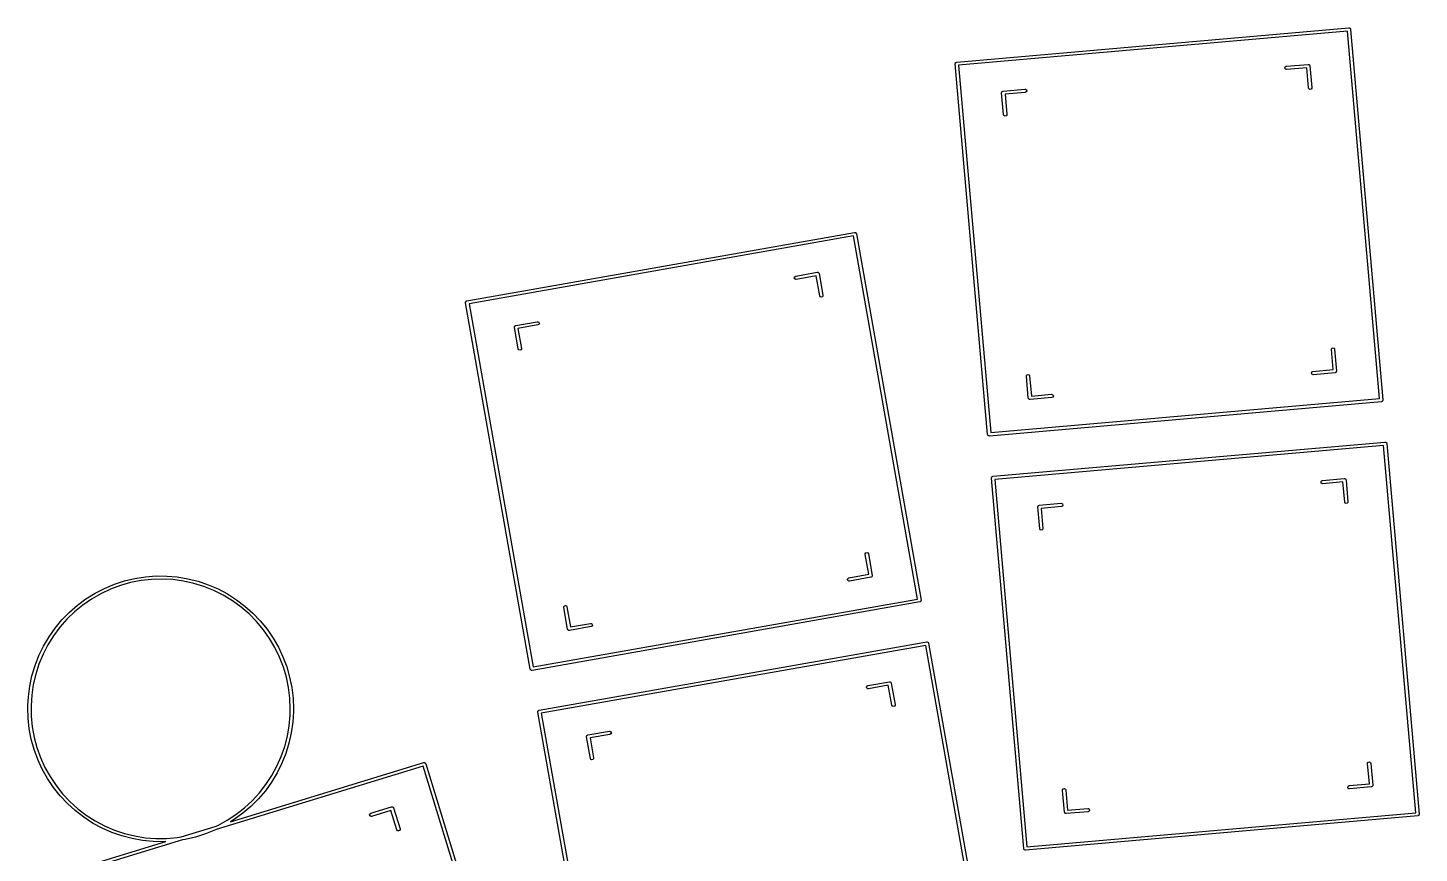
# Model space of a CAD drawing. Extents: x 39 to 182, y 15 to 130.
# Drawn here: x 39.3 to 103, y 92.2 to 129.9 of the extents above; entities that cross this region are included whole.
import ezdxf

# ---------------------------------------------------------------- set-up
doc = ezdxf.new("R2010")
doc.units = 0
doc.layers.add('BLACK', color=7, linetype='CONTINUOUS')

msp = doc.modelspace()

# ---------------------------------------------------------------- linework, layer by layer
at = {"layer": 'BLACK', "linetype": 'CONTINUOUS'}
for p, q in [((81.8034, 128.354), (99.7349, 129.923)), ((99.7349, 129.923), (99.7448, 129.922)), ((99.7448, 129.922), (99.748, 129.923)), ((99.748, 129.923), (99.751, 129.921)), ((99.751, 129.921), (99.7609, 129.92)), ((99.7609, 129.92), (99.7768, 129.909)), ((99.7768, 129.909), (99.7945, 129.901)), ((99.7945, 129.901), (99.7974, 129.895)), ((99.7974, 129.895), (99.8029, 129.891)), ((99.8029, 129.891), (99.808, 129.872)), ((99.808, 129.872), (99.8162, 129.854)), ((99.8162, 129.854), (101.298, 112.919)), ((99.6733, 129.767), (81.8912, 128.211)), ((101.142, 112.981), (99.6733, 129.767)), ((81.7353, 128.286), (81.7367, 128.289)), ((81.7361, 128.282), (81.7353, 128.286)), ((81.7353, 128.273), (81.7361, 128.282)), ((83.2169, 111.337), (81.7353, 128.273)), ((81.7367, 128.289), (81.7375, 128.298)), ((81.7375, 128.298), (81.7487, 128.314)), ((81.7487, 128.314), (81.7569, 128.332)), ((81.7569, 128.332), (81.7631, 128.335)), ((81.7631, 128.335), (81.767, 128.34)), ((81.767, 128.34), (81.7858, 128.346)), ((81.7858, 128.346), (81.8034, 128.354)), ((81.8912, 128.211), (83.3598, 111.425)), ((96.8089, 128.099), (96.8306, 128.145)), ((96.8222, 128.049), (96.8089, 128.099)), ((96.8642, 128.02), (96.8222, 128.049)), ((96.8306, 128.145), (96.8771, 128.167)), ((96.8902, 128.017), (96.8642, 128.02)), ((96.8771, 128.167), (97.8733, 128.254)), ((97.8116, 128.098), (96.8902, 128.017)), ((97.8923, 127.177), (97.8116, 128.098)), ((97.8733, 128.254), (97.8831, 128.253)), ((97.8831, 128.253), (97.8864, 128.254)), ((97.8864, 128.254), (97.8894, 128.253)), ((97.8894, 128.253), (97.8992, 128.252)), ((97.8992, 128.252), (97.9152, 128.241)), ((97.9152, 128.241), (97.9329, 128.232)), ((97.9329, 128.232), (97.9357, 128.226)), ((97.9357, 128.226), (97.9413, 128.222)), ((97.9413, 128.222), (97.9463, 128.203)), ((97.9463, 128.203), (97.9545, 128.186)), ((97.9545, 128.186), (98.0417, 127.19)), ((83.8584, 126.966), (83.8598, 126.969)), ((83.8592, 126.962), (83.8584, 126.966)), ((83.8584, 126.953), (83.8592, 126.962)), ((83.9455, 125.956), (83.8584, 126.953)), ((83.8598, 126.969), (83.8607, 126.978)), ((83.8607, 126.978), (83.8718, 126.994)), ((83.8718, 126.994), (83.8801, 127.012)), ((83.8801, 127.012), (83.8862, 127.015)), ((83.8862, 127.015), (83.8901, 127.021)), ((83.8901, 127.021), (83.9089, 127.026)), ((83.9089, 127.026), (83.9266, 127.034)), ((83.9266, 127.034), (84.9228, 127.121)), ((84.9358, 126.972), (84.0144, 126.891)), ((84.0144, 126.891), (84.095, 125.969)), ((84.9228, 127.121), (84.9487, 127.119)), ((84.9823, 126.993), (84.9358, 126.972)), ((84.9487, 127.119), (84.9907, 127.089)), ((85.004, 127.04), (84.9823, 126.993)), ((84.9907, 127.089), (85.004, 127.04)), ((97.9139, 127.13), (97.8923, 127.177)), ((97.9604, 127.108), (97.9139, 127.13)), ((98.01, 127.122), (97.9604, 127.108)), ((98.0394, 127.164), (98.01, 127.122)), ((98.0417, 127.19), (98.0394, 127.164)), ((83.9672, 125.91), (83.9455, 125.956)), ((84.0137, 125.888), (83.9672, 125.91)), ((84.0633, 125.901), (84.0137, 125.888)), ((84.0927, 125.943), (84.0633, 125.901)), ((84.095, 125.969), (84.0927, 125.943)), ((59.4082, 117.448), (77.1347, 120.574)), ((77.0869, 120.413), (59.5081, 117.314)), ((80.0129, 103.819), (77.0869, 120.413)), ((77.1347, 120.574), (77.1446, 120.574)), ((77.1446, 120.574), (77.1477, 120.575)), ((77.1477, 120.575), (77.1509, 120.574)), ((77.1509, 120.574), (77.1608, 120.574)), ((77.1608, 120.574), (77.1776, 120.564)), ((77.1776, 120.564), (77.1959, 120.558)), ((77.1959, 120.558), (77.1993, 120.552)), ((77.1993, 120.552), (77.2052, 120.548)), ((77.2052, 120.548), (77.2119, 120.53)), ((77.2119, 120.53), (77.2216, 120.513)), ((77.2216, 120.513), (80.1736, 103.772)), ((74.3788, 118.502), (74.3963, 118.55)), ((74.3963, 118.454), (74.3788, 118.502)), ((74.3963, 118.55), (74.4408, 118.576)), ((74.4408, 118.428), (74.3963, 118.454)), ((74.4408, 118.576), (75.4256, 118.75)), ((74.4668, 118.428), (74.4408, 118.428)), ((75.3778, 118.589), (74.4668, 118.428)), ((75.5384, 117.678), (75.3778, 118.589)), ((75.4256, 118.75), (75.4355, 118.75)), ((75.4355, 118.75), (75.4386, 118.751)), ((75.4386, 118.751), (75.4417, 118.75)), ((75.4417, 118.75), (75.4516, 118.75)), ((75.4516, 118.75), (75.4685, 118.74)), ((75.4685, 118.74), (75.4868, 118.733)), ((75.4868, 118.733), (75.4902, 118.727)), ((75.4902, 118.727), (75.496, 118.724)), ((75.496, 118.724), (75.5027, 118.706)), ((75.5027, 118.706), (75.5125, 118.689)), ((75.5125, 118.689), (75.6861, 117.704)), ((59.3462, 117.375), (59.3473, 117.378)), ((59.3473, 117.371), (59.3462, 117.375)), ((59.3473, 117.388), (59.3571, 117.404)), ((59.3473, 117.378), (59.3473, 117.388)), ((59.3473, 117.362), (59.3473, 117.371)), ((62.2994, 100.62), (59.3473, 117.362)), ((59.3571, 117.404), (59.3637, 117.423)), ((59.3637, 117.423), (59.3696, 117.426)), ((59.3696, 117.426), (59.373, 117.432)), ((59.373, 117.432), (59.3913, 117.439)), ((59.3913, 117.439), (59.4082, 117.448)), ((59.5081, 117.314), (62.4341, 100.72)), ((75.564, 117.633), (75.5384, 117.678)), ((75.6122, 117.616), (75.564, 117.633)), ((75.6605, 117.633), (75.6122, 117.616)), ((75.6861, 117.678), (75.6605, 117.633)), ((75.6861, 117.704), (75.6861, 117.678)), ((61.6383, 116.319), (62.6231, 116.492)), ((62.6231, 116.492), (62.6491, 116.492)), ((62.6491, 116.492), (62.6935, 116.466)), ((62.6935, 116.466), (62.7111, 116.418)), ((61.5763, 116.245), (61.5774, 116.248)), ((61.5774, 116.242), (61.5763, 116.245)), ((61.5774, 116.258), (61.5872, 116.275)), ((61.5774, 116.248), (61.5774, 116.258)), ((61.5774, 116.232), (61.5774, 116.242)), ((61.7511, 115.247), (61.5774, 116.232)), ((61.5872, 116.275), (61.5938, 116.293)), ((61.5938, 116.293), (61.5997, 116.296)), ((61.5997, 116.296), (61.6031, 116.302)), ((61.6031, 116.302), (61.6214, 116.309)), ((61.6214, 116.309), (61.6383, 116.319)), ((62.6491, 116.344), (61.7382, 116.184)), ((61.7382, 116.184), (61.8988, 115.273)), ((62.6935, 116.37), (62.6491, 116.344)), ((62.7111, 116.418), (62.6935, 116.37)), ((61.7767, 115.202), (61.7511, 115.247)), ((61.8249, 115.185), (61.7767, 115.202)), ((61.8731, 115.202), (61.8249, 115.185)), ((61.8988, 115.247), (61.8731, 115.202)), ((61.8988, 115.273), (61.8988, 115.247)), ((98.9381, 115.222), (98.9404, 115.248)), ((99.0188, 114.301), (98.9381, 115.222)), ((98.9404, 115.248), (98.9698, 115.29)), ((98.9698, 115.29), (99.0194, 115.303)), ((99.0194, 115.303), (99.0659, 115.282)), ((99.0659, 115.282), (99.0876, 115.235)), ((99.0876, 115.235), (99.1747, 114.239)), ((84.9914, 114.002), (84.9937, 114.028)), ((85.0786, 113.006), (84.9914, 114.002)), ((84.9937, 114.028), (85.0231, 114.07)), ((85.0231, 114.07), (85.0727, 114.083)), ((85.0727, 114.083), (85.1192, 114.062)), ((85.1192, 114.062), (85.1408, 114.015)), ((85.1408, 114.015), (85.2215, 113.094)), ((98.0291, 114.152), (98.0508, 114.198)), ((98.0424, 114.102), (98.0291, 114.152)), ((98.0844, 114.073), (98.0424, 114.102)), ((98.0508, 114.198), (98.0973, 114.22)), ((98.1103, 114.071), (98.0844, 114.073)), ((98.0973, 114.22), (99.0188, 114.301)), ((99.1065, 114.158), (98.1103, 114.071)), ((99.1242, 114.166), (99.1065, 114.158)), ((99.143, 114.171), (99.1242, 114.166)), ((99.1469, 114.177), (99.143, 114.171)), ((99.153, 114.179), (99.1469, 114.177)), ((99.1613, 114.197), (99.153, 114.179)), ((99.1725, 114.213), (99.1613, 114.197)), ((99.1733, 114.223), (99.1725, 114.213)), ((99.1747, 114.226), (99.1733, 114.223)), ((99.1747, 114.239), (99.1739, 114.229)), ((99.1739, 114.229), (99.1747, 114.226)), ((101.23, 112.838), (83.2982, 111.269)), ((83.3598, 111.425), (101.142, 112.981)), ((85.0868, 112.988), (85.0786, 113.006)), ((85.0918, 112.969), (85.0868, 112.988)), ((85.0974, 112.965), (85.0918, 112.969)), ((85.1002, 112.959), (85.0974, 112.965)), ((85.1179, 112.951), (85.1002, 112.959)), ((85.1339, 112.94), (85.1179, 112.951)), ((85.1437, 112.939), (85.1339, 112.94)), ((85.1467, 112.938), (85.1437, 112.939)), ((85.15, 112.938), (85.1467, 112.938)), ((85.1598, 112.938), (85.15, 112.938)), ((86.156, 113.025), (85.1598, 112.938)), ((85.2215, 113.094), (86.1429, 113.174)), ((86.1429, 113.174), (86.1689, 113.172)), ((86.2025, 113.046), (86.156, 113.025)), ((86.1689, 113.172), (86.2109, 113.143)), ((86.2242, 113.093), (86.2025, 113.046)), ((86.2109, 113.143), (86.2242, 113.093)), ((101.247, 112.846), (101.23, 112.838)), ((101.266, 112.851), (101.247, 112.846)), ((101.27, 112.857), (101.266, 112.851)), ((101.276, 112.86), (101.27, 112.857)), ((101.284, 112.877), (101.276, 112.86)), ((101.296, 112.893), (101.284, 112.877)), ((101.298, 112.906), (101.296, 112.903)), ((101.296, 112.903), (101.296, 112.893)), ((101.298, 112.919), (101.297, 112.909)), ((101.297, 112.909), (101.298, 112.906)), ((83.2251, 111.32), (83.2169, 111.337)), ((83.2302, 111.301), (83.2251, 111.32)), ((83.2357, 111.297), (83.2302, 111.301)), ((83.2386, 111.291), (83.2357, 111.297)), ((83.2563, 111.282), (83.2386, 111.291)), ((83.2722, 111.271), (83.2563, 111.282)), ((83.2821, 111.27), (83.2722, 111.271)), ((83.2851, 111.269), (83.2821, 111.27)), ((83.2883, 111.27), (83.2851, 111.269)), ((83.2982, 111.269), (83.2883, 111.27)), ((83.4594, 109.426), (101.391, 110.995)), ((101.329, 110.839), (83.5472, 109.283)), ((102.798, 94.053), (101.329, 110.839)), ((101.391, 110.995), (101.401, 110.994)), ((101.401, 110.994), (101.404, 110.995)), ((101.404, 110.995), (101.407, 110.993)), ((101.407, 110.993), (101.417, 110.993)), ((101.417, 110.993), (101.433, 110.981)), ((101.433, 110.981), (101.45, 110.973)), ((101.45, 110.973), (101.453, 110.967)), ((101.453, 110.967), (101.459, 110.963)), ((101.459, 110.963), (101.464, 110.944)), ((101.464, 110.944), (101.472, 110.927)), ((101.472, 110.927), (102.954, 93.9914)), ((83.3912, 109.358), (83.3926, 109.361)), ((83.3921, 109.355), (83.3912, 109.358)), ((83.3912, 109.345), (83.3921, 109.355)), ((84.8729, 92.4095), (83.3912, 109.345)), ((83.3926, 109.361), (83.3935, 109.371)), ((83.3935, 109.371), (83.4047, 109.387)), ((83.4047, 109.387), (83.4129, 109.404)), ((83.4129, 109.404), (83.419, 109.407)), ((83.419, 109.407), (83.4229, 109.413)), ((83.4229, 109.413), (83.4417, 109.418)), ((83.4417, 109.418), (83.4594, 109.426)), ((83.5472, 109.283), (85.0158, 92.4973)), ((98.4649, 109.171), (98.4866, 109.217)), ((98.4782, 109.121), (98.4649, 109.171)), ((98.5202, 109.092), (98.4782, 109.121)), ((98.4866, 109.217), (98.5331, 109.239)), ((98.5461, 109.09), (98.5202, 109.092)), ((98.5331, 109.239), (99.5292, 109.326)), ((99.4676, 109.17), (98.5461, 109.09)), ((99.5482, 108.249), (99.4676, 109.17)), ((99.5292, 109.326), (99.5391, 109.325)), ((99.5391, 109.325), (99.5423, 109.326)), ((99.5423, 109.326), (99.5453, 109.325)), ((99.5453, 109.325), (99.5552, 109.324)), ((99.5552, 109.324), (99.5712, 109.313)), ((99.5712, 109.313), (99.5888, 109.305)), ((99.5888, 109.305), (99.5917, 109.298)), ((99.5917, 109.298), (99.5972, 109.295)), ((99.5972, 109.295), (99.6023, 109.276)), ((99.6023, 109.276), (99.6105, 109.258)), ((99.6105, 109.258), (99.6977, 108.262)), ((85.5825, 108.106), (86.5787, 108.193)), ((86.5787, 108.193), (86.6047, 108.191)), ((86.6047, 108.191), (86.6467, 108.162)), ((99.5699, 108.202), (99.5482, 108.249)), ((99.6164, 108.181), (99.5699, 108.202)), ((99.666, 108.194), (99.6164, 108.181)), ((99.6954, 108.236), (99.666, 108.194)), ((99.6977, 108.262), (99.6954, 108.236)), ((85.5143, 108.038), (85.5158, 108.041)), ((85.5152, 108.035), (85.5143, 108.038)), ((85.5143, 108.025), (85.5152, 108.035)), ((85.6015, 107.029), (85.5143, 108.025)), ((85.5158, 108.041), (85.5166, 108.051)), ((85.5166, 108.051), (85.5278, 108.067)), ((85.5278, 108.067), (85.536, 108.084)), ((85.536, 108.084), (85.5422, 108.087)), ((85.5422, 108.087), (85.546, 108.093)), ((85.546, 108.093), (85.5649, 108.098)), ((85.5649, 108.098), (85.5825, 108.106)), ((86.5918, 108.044), (85.6703, 107.963)), ((85.6703, 107.963), (85.7509, 107.042)), ((86.6383, 108.065), (86.5918, 108.044)), ((86.66, 108.112), (86.6383, 108.065)), ((86.6467, 108.162), (86.66, 108.112)), ((85.6232, 106.982), (85.6015, 107.029)), ((85.6697, 106.96), (85.6232, 106.982)), ((85.7192, 106.974), (85.6697, 106.96)), ((85.7487, 107.016), (85.7192, 106.974)), ((85.7509, 107.042), (85.7487, 107.016)), ((77.6222, 105.886), (77.6478, 105.931)), ((77.6222, 105.86), (77.6222, 105.886)), ((77.7828, 104.949), (77.6222, 105.86)), ((77.6478, 105.931), (77.696, 105.948)), ((77.696, 105.948), (77.7442, 105.931)), ((77.7442, 105.931), (77.7699, 105.886)), ((77.7699, 105.886), (77.9435, 104.901)), ((42.8326, 104.306), (43.2824, 104.494)), ((43.5577, 104.437), (43.102, 104.267)), ((43.2824, 104.494), (43.7459, 104.645)), ((44.0257, 104.569), (43.5577, 104.437)), ((43.7459, 104.645), (44.22, 104.759)), ((44.503, 104.662), (44.0257, 104.569)), ((44.22, 104.759), (44.7018, 104.835)), ((44.9863, 104.716), (44.503, 104.662)), ((44.7018, 104.835), (45.188, 104.871)), ((45.4724, 104.73), (44.9863, 104.716)), ((45.188, 104.871), (45.6756, 104.869)), ((45.9581, 104.704), (45.4724, 104.73)), ((45.6756, 104.869), (46.1614, 104.827)), ((46.4399, 104.638), (45.9581, 104.704)), ((46.1614, 104.827), (46.6423, 104.747)), ((46.9148, 104.533), (46.4399, 104.638)), ((46.6423, 104.747), (47.1152, 104.628)), ((47.3795, 104.39), (46.9148, 104.533)), ((47.1152, 104.628), (47.5771, 104.472)), ((47.8309, 104.209), (47.3795, 104.39)), ((47.5771, 104.472), (48.0249, 104.279)), ((76.8099, 104.715), (76.8274, 104.763)), ((76.8274, 104.667), (76.8099, 104.715)), ((76.8274, 104.763), (76.8718, 104.789)), ((76.8718, 104.641), (76.8274, 104.667)), ((76.8718, 104.789), (77.7828, 104.949)), ((76.8979, 104.641), (76.8718, 104.641)), ((77.8827, 104.815), (76.8979, 104.641)), ((77.8996, 104.824), (77.8827, 104.815)), ((77.9179, 104.831), (77.8996, 104.824)), ((77.9213, 104.837), (77.9179, 104.831)), ((77.9271, 104.84), (77.9213, 104.837)), ((77.9338, 104.859), (77.9271, 104.84)), ((77.9435, 104.875), (77.9338, 104.859)), ((77.9435, 104.901), (77.9435, 104.892)), ((77.9435, 104.892), (77.9447, 104.888)), ((77.9447, 104.888), (77.9435, 104.885)), ((77.9435, 104.885), (77.9435, 104.875)), ((41.5934, 103.534), (41.9853, 103.825)), ((42.24, 103.818), (41.8395, 103.542)), ((41.9853, 103.825), (42.3993, 104.082)), ((42.6618, 104.06), (42.24, 103.818)), ((42.3993, 104.082), (42.8326, 104.306)), ((43.102, 104.267), (42.6618, 104.06)), ((48.2659, 103.992), (47.8309, 104.209)), ((48.0249, 104.279), (48.4558, 104.05)), ((48.6816, 103.739), (48.2659, 103.992)), ((48.4558, 104.05), (48.8671, 103.788)), ((49.0753, 103.454), (48.6816, 103.739)), ((48.8671, 103.788), (49.256, 103.494)), ((62.4341, 100.72), (80.0129, 103.819)), ((80.1639, 103.729), (80.1572, 103.71)), ((80.1736, 103.745), (80.1639, 103.729)), ((80.1736, 103.772), (80.1736, 103.762)), ((80.1736, 103.762), (80.1748, 103.758)), ((80.1748, 103.758), (80.1736, 103.755)), ((80.1736, 103.755), (80.1736, 103.745)), ((40.8854, 102.865), (41.2259, 103.214)), ((41.4629, 103.234), (41.1128, 102.897)), ((41.2259, 103.214), (41.5934, 103.534)), ((41.8395, 103.542), (41.4629, 103.234)), ((49.4443, 103.137), (49.0753, 103.454)), ((49.256, 103.494), (49.62, 103.17)), ((49.7861, 102.791), (49.4443, 103.137)), ((49.62, 103.17), (49.9569, 102.817)), ((80.1128, 103.685), (62.3862, 100.559)), ((63.8349, 103.455), (63.8605, 103.5)), ((63.8349, 103.429), (63.8349, 103.455)), ((64.0085, 102.444), (63.8349, 103.429)), ((63.8605, 103.5), (63.9087, 103.517)), ((63.9087, 103.517), (63.9569, 103.5)), ((63.9569, 103.5), (63.9826, 103.455)), ((63.9826, 103.455), (64.1432, 102.544)), ((80.1297, 103.694), (80.1128, 103.685)), ((80.148, 103.701), (80.1297, 103.694)), ((80.1513, 103.707), (80.148, 103.701)), ((80.1572, 103.71), (80.1513, 103.707)), ((40.2936, 102.091), (40.5739, 102.49)), ((40.7915, 102.532), (40.5012, 102.142)), ((40.5739, 102.49), (40.8854, 102.865)), ((41.1128, 102.897), (40.7915, 102.532)), ((50.0983, 102.418), (49.7861, 102.791)), ((49.9569, 102.817), (50.2644, 102.439)), ((64.0182, 102.427), (64.0085, 102.444)), ((65.0802, 102.557), (64.0954, 102.383)), ((64.1432, 102.544), (65.0541, 102.705)), ((65.0541, 102.705), (65.0802, 102.705)), ((65.0802, 102.705), (65.1246, 102.679)), ((65.1246, 102.583), (65.0802, 102.557)), ((65.1246, 102.679), (65.1422, 102.631)), ((65.1422, 102.631), (65.1246, 102.583)), ((40.0461, 101.671), (40.2936, 102.091)), ((40.5012, 102.142), (40.2438, 101.729)), ((50.379, 102.021), (50.0983, 102.418)), ((50.2644, 102.439), (50.5406, 102.037)), ((50.6262, 101.602), (50.379, 102.021)), ((50.5406, 102.037), (50.7837, 101.615)), ((62.7075, 98.7371), (80.434, 101.863)), ((64.0249, 102.409), (64.0182, 102.427)), ((64.0308, 102.406), (64.0249, 102.409)), ((64.0342, 102.4), (64.0308, 102.406)), ((64.0525, 102.393), (64.0342, 102.4)), ((64.0693, 102.383), (64.0525, 102.393)), ((64.0792, 102.383), (64.0693, 102.383)), ((64.0824, 102.382), (64.0792, 102.383)), ((64.0855, 102.383), (64.0824, 102.382)), ((64.0954, 102.383), (64.0855, 102.383)), ((80.434, 101.863), (80.4439, 101.863)), ((80.4439, 101.863), (80.4471, 101.864)), ((80.4471, 101.864), (80.4502, 101.863)), ((80.4502, 101.863), (80.4601, 101.863)), ((80.4601, 101.863), (80.477, 101.853)), ((80.477, 101.853), (80.4953, 101.846)), ((80.4953, 101.846), (80.4986, 101.84)), ((80.4986, 101.84), (80.5045, 101.837)), ((80.5045, 101.837), (80.5112, 101.819)), ((80.5112, 101.819), (80.5209, 101.802)), ((39.656, 100.778), (39.8331, 101.232)), ((39.8331, 101.232), (40.0461, 101.671)), ((40.0212, 101.297), (39.8347, 100.848)), ((40.2438, 101.729), (40.0212, 101.297)), ((50.8382, 101.165), (50.6262, 101.602)), ((50.7837, 101.615), (50.9921, 101.174)), ((50.9921, 101.174), (51.1644, 100.718)), ((80.3862, 101.702), (62.8074, 98.6024)), ((83.3122, 85.108), (80.3862, 101.702)), ((80.5209, 101.802), (83.4729, 85.0602)), ((39.5159, 100.311), (39.656, 100.778)), ((39.8347, 100.848), (39.6856, 100.385)), ((51.0137, 100.711), (50.8382, 101.165)), ((51.1514, 100.245), (51.0137, 100.711)), ((51.1644, 100.718), (51.2996, 100.249)), ((62.3091, 100.603), (62.2994, 100.62)), ((62.3158, 100.585), (62.3091, 100.603)), ((62.3216, 100.581), (62.3158, 100.585)), ((62.325, 100.575), (62.3216, 100.581)), ((62.3433, 100.569), (62.325, 100.575)), ((62.3602, 100.559), (62.3433, 100.569)), ((62.3701, 100.559), (62.3602, 100.559)), ((62.3732, 100.558), (62.3701, 100.559)), ((62.3763, 100.559), (62.3732, 100.558)), ((62.3862, 100.559), (62.3763, 100.559)), ((39.4136, 99.834), (39.5159, 100.311)), ((39.575, 99.9112), (39.5035, 99.4302)), ((39.6856, 100.385), (39.575, 99.9112)), ((51.2504, 99.7685), (51.1514, 100.245)), ((51.2996, 100.249), (51.3969, 99.7713)), ((77.7401, 99.8646), (78.7249, 100.038)), ((78.7249, 100.038), (78.7348, 100.038)), ((78.7348, 100.038), (78.7379, 100.039)), ((78.7379, 100.039), (78.741, 100.038)), ((78.741, 100.038), (78.7509, 100.038)), ((78.7509, 100.038), (78.7678, 100.028)), ((78.7678, 100.028), (78.7861, 100.022)), ((78.7861, 100.022), (78.7895, 100.016)), ((78.7895, 100.016), (78.7954, 100.013)), ((78.7954, 100.013), (78.802, 99.9943)), ((78.802, 99.9943), (78.8118, 99.9774)), ((78.8118, 99.9774), (78.9854, 98.9926)), ((39.3295, 98.9449), (39.35, 99.3506)), ((39.35, 99.3506), (39.4136, 99.834)), ((39.5035, 99.4302), (39.4717, 98.9449)), ((51.3101, 99.2859), (51.2504, 99.7685)), ((51.3301, 98.8), (51.3101, 99.2859)), ((51.3969, 99.7713), (51.4554, 99.2872)), ((51.4554, 99.2872), (51.475, 98.8)), ((77.6781, 99.7907), (77.6956, 99.8389)), ((77.6956, 99.7425), (77.6781, 99.7907)), ((77.6956, 99.8389), (77.7401, 99.8646)), ((77.7401, 99.7169), (77.6956, 99.7425)), ((77.7661, 99.7169), (77.7401, 99.7169)), ((78.6771, 99.8775), (77.7661, 99.7169)), ((78.8377, 98.9665), (78.6771, 99.8775)), ((39.3253, 98.8636), (39.3295, 98.9449)), ((39.3398, 98.3762), (39.3253, 98.8636)), ((39.4717, 98.9449), (39.4798, 98.4586)), ((51.323, 98.5103), (51.3301, 98.8)), ((51.4737, 98.6728), (51.4439, 98.1861)), ((51.475, 98.8), (51.4737, 98.6728)), ((62.6455, 98.6632), (62.6467, 98.6663)), ((62.6467, 98.6601), (62.6455, 98.6632)), ((62.6467, 98.6762), (62.6564, 98.6931)), ((62.6467, 98.6663), (62.6467, 98.6762)), ((62.6467, 98.6502), (62.6467, 98.6601)), ((65.5987, 81.9085), (62.6467, 98.6502)), ((62.6564, 98.6931), (62.6631, 98.7114)), ((62.6631, 98.7114), (62.6689, 98.7148)), ((62.6689, 98.7148), (62.6723, 98.7207)), ((62.6723, 98.7207), (62.6906, 98.7273)), ((62.6906, 98.7273), (62.7075, 98.7371)), ((78.8633, 98.9221), (78.8377, 98.9665)), ((78.9116, 98.9046), (78.8633, 98.9221)), ((78.9598, 98.9221), (78.9116, 98.9046)), ((78.9854, 98.9665), (78.9598, 98.9221)), ((78.9854, 98.9926), (78.9854, 98.9665)), ((39.3933, 97.8916), (39.3398, 98.3762)), ((39.4798, 98.4586), (39.5276, 97.9747)), ((51.1961, 97.5468), (51.2793, 98.026)), ((51.2793, 98.026), (51.323, 98.5103)), ((51.4439, 98.1861), (51.3752, 97.7033)), ((62.8074, 98.6024), (65.7334, 82.0084)), ((39.4855, 97.4128), (39.3933, 97.8916)), ((39.6158, 96.9429), (39.4855, 97.4128)), ((39.5276, 97.9747), (39.615, 97.4963)), ((39.615, 97.4963), (39.7413, 97.0267)), ((51.074, 97.0761), (51.1961, 97.5468)), ((51.3752, 97.7033), (51.268, 97.2277)), ((64.8756, 97.5333), (64.8767, 97.5364)), ((64.8767, 97.5302), (64.8756, 97.5333)), ((64.8767, 97.5463), (64.8865, 97.5632)), ((64.8767, 97.5364), (64.8767, 97.5463)), ((64.8767, 97.5203), (64.8767, 97.5302)), ((65.0504, 96.5355), (64.8767, 97.5203)), ((64.8865, 97.5632), (64.8931, 97.5815)), ((64.8931, 97.5815), (64.899, 97.5849)), ((64.899, 97.5849), (64.9024, 97.5907)), ((64.9024, 97.5907), (64.9207, 97.5974)), ((64.9207, 97.5974), (64.9376, 97.6072)), ((64.9376, 97.6072), (65.9224, 97.7808)), ((65.9484, 97.6331), (65.0375, 97.4725)), ((65.0375, 97.4725), (65.1981, 96.5615)), ((65.9224, 97.7808), (65.9484, 97.7808)), ((65.9484, 97.7808), (65.9929, 97.7552)), ((65.9929, 97.6587), (65.9484, 97.6331)), ((65.9929, 97.7552), (66.0104, 97.7069)), ((66.0104, 97.7069), (65.9929, 97.6587)), ((39.7834, 96.485), (39.6158, 96.9429)), ((39.7413, 97.0267), (39.9056, 96.569)), ((50.9136, 96.617), (51.074, 97.0761)), ((51.123, 96.7621), (50.9411, 96.3097)), ((51.268, 97.2277), (51.123, 96.7621)), ((39.9871, 96.042), (39.7834, 96.485)), ((39.9056, 96.569), (40.1069, 96.1263)), ((40.1069, 96.1263), (40.3438, 95.7015)), ((57.4066, 96.1757), (47.9326, 93.2792)), ((48.5949, 93.6385), (57.4345, 96.341)), ((50.4831, 95.7458), (50.7162, 96.1726)), ((50.7162, 96.1726), (50.9136, 96.617)), ((50.9411, 96.3097), (50.7236, 95.8733)), ((62.3331, 80.0619), (57.4066, 96.1757)), ((57.4345, 96.341), (57.4443, 96.3422)), ((57.4443, 96.3422), (57.4473, 96.3437)), ((57.4473, 96.3437), (57.4505, 96.343)), ((57.4505, 96.343), (57.4603, 96.3442)), ((57.4603, 96.3442), (57.4783, 96.3366)), ((57.4783, 96.3366), (57.4972, 96.3322)), ((57.4972, 96.3322), (57.5013, 96.3268)), ((57.5013, 96.3268), (57.5075, 96.3242)), ((57.5075, 96.3242), (57.5164, 96.3068)), ((57.5164, 96.3068), (57.5281, 96.2912)), ((57.5281, 96.2912), (62.4984, 80.0341)), ((65.076, 96.491), (65.0504, 96.5355)), ((65.1242, 96.4735), (65.076, 96.491)), ((65.1725, 96.491), (65.1242, 96.4735)), ((65.1981, 96.5355), (65.1725, 96.491)), ((65.1981, 96.5615), (65.1981, 96.5355)), ((100.594, 96.2945), (100.596, 96.3204)), ((100.675, 95.373), (100.594, 96.2945)), ((100.596, 96.3204), (100.626, 96.3625)), ((100.626, 96.3625), (100.675, 96.3757)), ((100.675, 96.3757), (100.722, 96.354)), ((100.722, 96.354), (100.744, 96.3076)), ((100.744, 96.3076), (100.831, 95.3114)), ((40.2258, 95.6168), (39.9871, 96.042)), ((40.4977, 95.2121), (40.2258, 95.6168)), ((40.3438, 95.7015), (40.6147, 95.2977)), ((50.4717, 95.4558), (50.1872, 95.0599)), ((50.2157, 95.3396), (50.4831, 95.7458)), ((50.7236, 95.8733), (50.4717, 95.4558)), ((40.8013, 94.8305), (40.4977, 95.2121)), ((40.6147, 95.2977), (40.9177, 94.9173)), ((41.1344, 94.4744), (40.8013, 94.8305)), ((40.9177, 94.9173), (41.2509, 94.5631)), ((49.5859, 94.5995), (49.916, 94.9566)), ((50.1872, 95.0599), (49.8718, 94.688)), ((49.916, 94.9566), (50.2157, 95.3396)), ((86.6474, 95.0743), (86.6496, 95.1002)), ((86.7345, 94.0781), (86.6474, 95.0743)), ((86.6496, 95.1002), (86.6791, 95.1423)), ((86.6791, 95.1423), (86.7286, 95.1556)), ((86.7286, 95.1556), (86.7751, 95.1339)), ((86.7751, 95.1339), (86.7968, 95.0874)), ((86.7968, 95.0874), (86.8774, 94.1659)), ((99.6851, 95.2242), (99.7067, 95.2707)), ((99.6983, 95.1746), (99.6851, 95.2242)), ((99.7404, 95.1452), (99.6983, 95.1746)), ((99.7067, 95.2707), (99.7532, 95.2924)), ((99.7663, 95.143), (99.7404, 95.1452)), ((99.7532, 95.2924), (100.675, 95.373)), ((100.763, 95.2301), (99.7663, 95.143)), ((100.78, 95.2383), (100.763, 95.2301)), ((100.799, 95.2434), (100.78, 95.2383)), ((100.803, 95.2489), (100.799, 95.2434)), ((100.809, 95.2518), (100.803, 95.2489)), ((100.817, 95.2694), (100.809, 95.2518)), ((100.828, 95.2854), (100.817, 95.2694)), ((100.829, 95.2953), (100.828, 95.2854)), ((100.831, 95.2983), (100.829, 95.2953)), ((100.831, 95.3114), (100.83, 95.3015)), ((100.83, 95.3015), (100.831, 95.2983)), ((41.4951, 94.1463), (41.1344, 94.4744)), ((41.2509, 94.5631), (41.6121, 94.2374)), ((41.6121, 94.2374), (41.9987, 93.9424)), ((48.8436, 93.9722), (49.2276, 94.2706)), ((49.5276, 94.3426), (49.1568, 94.0259)), ((49.2276, 94.2706), (49.5859, 94.5995)), ((49.8718, 94.688), (49.5276, 94.3426)), ((55.0041, 94.0295), (55.9604, 94.3218)), ((55.9604, 94.3218), (55.9702, 94.323)), ((55.9702, 94.323), (55.9732, 94.3245)), ((55.9732, 94.3245), (55.9764, 94.3238)), ((55.9764, 94.3238), (55.9863, 94.325)), ((55.9863, 94.325), (56.0042, 94.3174)), ((56.0042, 94.3174), (56.0232, 94.313)), ((56.0232, 94.313), (56.0273, 94.3076)), ((56.0273, 94.3076), (56.0335, 94.305)), ((56.0335, 94.305), (56.0423, 94.2876)), ((56.0423, 94.2876), (56.0541, 94.272)), ((56.0541, 94.272), (56.3464, 93.3157)), ((86.8774, 94.1659), (87.7989, 94.2465)), ((87.7989, 94.2465), (87.8248, 94.2442)), ((87.8248, 94.2442), (87.8669, 94.2148)), ((87.8669, 94.2148), (87.8801, 94.1653)), ((41.8809, 93.8481), (41.4951, 94.1463)), ((42.2893, 93.5818), (41.8809, 93.8481)), ((41.9987, 93.9424), (42.4081, 93.68)), ((42.7179, 93.3492), (42.2893, 93.5818)), ((42.4081, 93.68), (42.8377, 93.4521)), ((48.0089, 93.4746), (48.4364, 93.7063)), ((48.4364, 93.7063), (48.8436, 93.9722)), ((48.7619, 93.74), (48.5949, 93.6385)), ((49.1568, 94.0259), (48.7619, 93.74)), ((54.9516, 93.9486), (54.9631, 93.9986)), ((54.9749, 93.9029), (54.9516, 93.9486)), ((54.9631, 93.9986), (55.0041, 94.0295)), ((55.0221, 93.8828), (54.9749, 93.9029)), ((55.048, 93.886), (55.0221, 93.8828)), ((55.9325, 94.1565), (55.048, 93.886)), ((56.203, 93.2719), (55.9325, 94.1565)), ((102.886, 93.9101), (84.9541, 92.3413)), ((85.0158, 92.4973), (102.798, 94.053)), ((86.7428, 94.0604), (86.7345, 94.0781)), ((86.7478, 94.0416), (86.7428, 94.0604)), ((86.7533, 94.0377), (86.7478, 94.0416)), ((86.7562, 94.0316), (86.7533, 94.0377)), ((86.7739, 94.0234), (86.7562, 94.0316)), ((86.7898, 94.0122), (86.7739, 94.0234)), ((86.7997, 94.0113), (86.7898, 94.0122)), ((86.8027, 94.0099), (86.7997, 94.0113)), ((86.8059, 94.0108), (86.8027, 94.0099)), ((86.8158, 94.0099), (86.8059, 94.0108)), ((87.812, 94.0971), (86.8158, 94.0099)), ((87.8585, 94.1188), (87.812, 94.0971)), ((87.8801, 94.1653), (87.8585, 94.1188)), ((102.903, 93.9184), (102.886, 93.9101)), ((102.922, 93.9234), (102.903, 93.9184)), ((102.926, 93.9289), (102.922, 93.9234)), ((102.932, 93.9318), (102.926, 93.9289)), ((102.94, 93.9495), (102.932, 93.9318)), ((102.952, 93.9654), (102.94, 93.9495)), ((102.954, 93.9783), (102.952, 93.9753)), ((102.952, 93.9753), (102.952, 93.9654)), ((102.954, 93.9914), (102.953, 93.9815)), ((102.953, 93.9815), (102.954, 93.9783)), ((43.1636, 93.1516), (42.7179, 93.3492)), ((42.8377, 93.4521), (43.2845, 93.2601)), ((43.6238, 92.9904), (43.1636, 93.1516)), ((43.2845, 93.2601), (43.7456, 93.1054)), ((44.0955, 92.8667), (43.6238, 92.9904)), ((43.7456, 93.1054), (44.2177, 92.989)), ((44.2177, 92.989), (44.6979, 92.9116)), ((44.6979, 92.9116), (45.1827, 92.8739)), ((45.669, 92.876), (46.1535, 92.918)), ((46.1535, 92.918), (46.3444, 92.9505)), ((46.3444, 92.9505), (47.8949, 93.4245)), ((46.9928, 92.9375), (46.5175, 92.8287)), ((47.4578, 93.0841), (46.9928, 92.9375)), ((47.9096, 93.2676), (47.4578, 93.0841)), ((47.8949, 93.4245), (48.0089, 93.4746)), ((47.9326, 93.2792), (47.9096, 93.2676)), ((56.2339, 93.2309), (56.203, 93.2719)), ((56.2839, 93.2194), (56.2339, 93.2309)), ((56.3296, 93.2427), (56.2839, 93.2194)), ((56.3496, 93.2899), (56.3296, 93.2427)), ((56.3464, 93.3157), (56.3496, 93.2899)), ((40.221, 91.0783), (45.6302, 92.7321)), ((46.4058, 92.8124), (40.3366, 90.9568)), ((44.5755, 92.7812), (44.0955, 92.8667)), ((45.0609, 92.7345), (44.5755, 92.7812)), ((45.5484, 92.7268), (45.0609, 92.7345)), ((45.1827, 92.8739), (45.669, 92.876)), ((45.6302, 92.7321), (45.5484, 92.7268)), ((46.5175, 92.8287), (46.4058, 92.8124)), ((84.8811, 92.3918), (84.8729, 92.4095)), ((84.8861, 92.373), (84.8811, 92.3918)), ((84.8917, 92.3691), (84.8861, 92.373)), ((84.8946, 92.363), (84.8917, 92.3691)), ((84.9122, 92.3548), (84.8946, 92.363)), ((84.9282, 92.3436), (84.9122, 92.3548)), ((84.938, 92.3427), (84.9282, 92.3436)), ((84.941, 92.3413), (84.938, 92.3427)), ((84.9443, 92.3422), (84.941, 92.3413)), ((84.9541, 92.3413), (84.9443, 92.3422))]:
    msp.add_line(p, q, dxfattribs=at)

doc.saveas('drawing.dxf')
